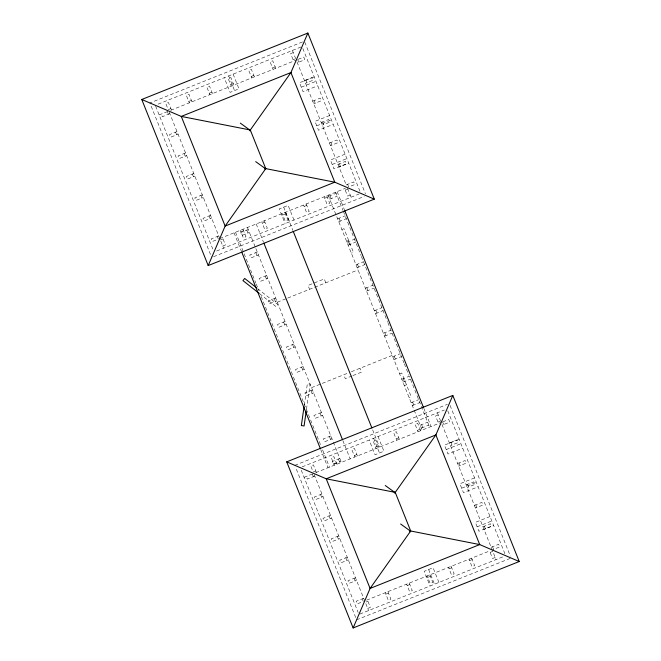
<?xml version="1.0" encoding="UTF-8"?>
<svg xmlns="http://www.w3.org/2000/svg" width="661" height="661" viewBox="0 0 661 661"><rect width="100%" height="100%" fill="white"/><g stroke="black" fill="none" stroke-linecap="round" stroke-linejoin="round"><path stroke-width="0.5" stroke-dasharray="3.31 2.48" d="M304.283 405.176L307.365 383.76L310.1 384.157L306.357 410.101M302.474 41.924L149.882 102.959L211.677 257.46M158.144 104.132L302.069 46.567M293.269 52.574L290.625 53.632L293.633 61.143M168.233 109.643L170.877 108.586M188.757 101.43L191.401 100.373M209.281 93.218L211.925 92.168M230.639 84.682L233.283 83.625M251.163 76.469L253.807 75.412M272.53 67.926L275.174 66.868M293.054 59.713L294.823 59.011M159.152 114.931L168.803 111.073L223.649 248.189M170.72 110.304L296.268 60.085M298.152 59.333L303.787 57.086L304.845 59.721L297.326 62.729M169.86 113.709L162.35 116.716L161.292 114.072M177.016 131.597L169.505 134.596L170.555 137.24L178.073 134.233M304.481 80.609L311.992 77.61L313.05 80.245L305.539 83.253M314.19 76.891L299.516 82.765L303.069 91.639L317.743 85.773M301.292 87.202L315.966 81.328M312.686 101.141L320.205 98.134L321.263 100.778L313.744 103.777M185.559 152.964L178.049 155.971L179.106 158.607L186.617 155.608M329.641 115.518L314.966 121.384L318.519 130.267L333.194 124.4M193.772 173.488L186.262 176.495L187.311 179.139L194.83 176.132M321.229 122.492L328.748 119.484L329.798 122.128L322.287 125.136M316.743 125.83L331.417 119.955M329.442 143.016L336.953 140.008L338.011 142.652L330.5 145.66M202.316 194.846L194.797 197.846L195.854 200.49L203.373 197.482M345.092 154.145L330.417 160.012L333.962 168.894L348.644 163.019M332.194 164.457L346.868 158.582M210.52 215.37L203.01 218.37L204.067 221.014L211.578 218.006M337.986 164.382L345.505 161.383L346.554 164.019L339.043 167.026M218.733 235.894L211.214 238.902L212.272 241.538L218.155 239.183M346.199 184.915L353.709 181.907L354.767 184.543L349.132 186.799M219.791 238.538L345.339 188.319M328.6 196.276L336.11 193.276M220.361 239.968L223.005 238.91M240.885 231.755L243.529 230.697M262.252 223.203L264.896 222.154M282.776 214.999L285.42 213.941M304.134 206.455L306.778 205.397M324.658 198.25L327.302 197.193M345.182 190.038L347.826 188.98M248.247 229.516L240.736 232.523L241.893 235.423L249.412 232.416M329.756 199.176L337.267 196.168M222.79 246.049L225.434 244.991L222.427 237.481M350.256 195.069L347.62 196.119L344.612 188.608M216.626 250.998L359.014 194.045M213.586 256.699L364.269 196.424M337.606 218.808L345.116 215.8M257.261 252.048L249.742 255.047L250.907 257.947L258.418 254.948M338.762 221.699L346.281 218.7M341.886 229.507L344.001 228.665L353.445 252.279L351.33 253.122M346.612 241.315L348.727 240.472M346.975 242.24L354.494 239.232M266.631 275.48L259.12 278.488L260.277 281.388L267.796 278.38M348.14 245.14L355.651 242.133M355.99 264.764L363.5 261.764M275.645 298.012L268.126 301.011L269.291 303.911L276.802 300.904M357.147 267.664L364.665 264.664M277.323 302.201L286.816 298.4M287.758 298.028L358.047 269.911M365.368 288.221L372.887 285.213M285.023 321.461L277.513 324.468L278.669 327.369L286.18 324.361M366.533 291.121L374.043 288.113M374.382 310.744L381.893 307.737M294.029 343.984L286.519 346.992L287.675 349.892L295.194 346.885M375.539 313.645L383.05 310.637M383.388 333.276L390.907 330.269M303.044 366.516L295.533 369.516L296.69 372.416L304.2 369.416M384.553 336.168L392.064 333.169M311.505 387.668L347.595 373.234M351.388 371.713L392.229 355.378M392.766 356.709L400.277 353.701M312.413 389.949L304.903 392.956L306.06 395.856L313.578 392.849M351.983 375.96L345.298 378.629L343.753 374.77M352.933 375.58L361.526 372.143L359.981 368.276M393.923 359.609L401.434 356.601M399.624 373.862L401.739 373.019L411.183 396.633L409.068 397.476M401.772 379.232L409.291 376.233L429.633 427.097M321.428 412.472L313.909 415.48L315.074 418.38L322.585 415.372M402.929 382.132L410.448 379.125M404.35 385.669L406.457 384.826M411.15 402.689L418.669 399.682M330.806 435.93L323.295 438.937L324.452 441.837L331.971 438.83M412.315 405.59L419.826 402.582M294.823 465.336L447.414 404.301M302.135 466.889L444.374 410.002M438.21 414.951L435.566 416.009L438.573 423.519M420.165 425.213L427.675 422.205M339.82 458.453L332.301 461.461L333.466 464.361L340.977 461.353M421.321 428.113L428.84 425.106M313.174 472.02L315.818 470.963M333.698 463.807L336.342 462.75M354.222 455.603L356.866 454.545M375.58 447.059L378.224 446.001M396.104 438.846L398.748 437.797M417.471 430.303L420.115 429.245M437.995 422.09L440.639 421.032M304.093 477.308L313.744 473.45L368.59 610.566M315.661 472.681L441.209 422.462M442.845 421.817L448.728 419.462L449.786 422.098L442.267 425.106M314.801 476.085L307.291 479.093L306.233 476.457M321.957 493.974L314.446 496.981L315.495 499.617L323.014 496.618M449.422 442.994L456.933 439.986L457.99 442.63L450.48 445.63M459.131 439.268L444.456 445.142L448.009 454.024L462.683 448.15M446.233 449.579L460.907 443.713M457.627 463.518L465.146 460.51L466.203 463.154L458.684 466.154M330.5 515.34L322.989 518.348L324.047 520.992L331.558 517.984M474.581 477.895L459.907 483.769L463.46 492.643L478.134 486.777M338.713 535.864L331.202 538.872L332.252 541.516L339.771 538.508M466.17 484.868L473.689 481.861L474.738 484.505L467.228 487.512M461.684 488.206L476.358 482.332M474.383 505.392L481.894 502.393L482.951 505.029L475.441 508.036M347.256 557.223L339.737 560.222L340.795 562.866L348.314 559.859M490.032 516.522L475.358 522.388L478.903 531.27L493.585 525.404M477.135 526.834L491.809 520.959M355.461 577.747L347.95 580.755L349.008 583.39L356.519 580.391M482.927 526.767L490.445 523.76L491.495 526.404L483.984 529.403M363.674 598.271L356.155 601.279L357.213 603.914L362.848 601.667M491.14 547.291L498.65 544.284L499.708 546.928L493.131 549.555M366.648 600.147L490.28 550.696M366.177 601.989L367.946 601.287M385.826 594.132L388.47 593.074M407.193 585.588L409.837 584.531M427.717 577.375L430.361 576.318M449.075 568.832L451.719 567.782M469.599 560.627L472.243 559.57M490.123 552.414L492.767 551.357M367.731 608.426L370.375 607.368L367.367 599.858M495.196 557.446L492.561 558.504L489.553 550.985M359.815 614.077L503.079 556.777M510.168 558.421L356.618 619.836L295.583 467.244M257.625 288.642L277.868 304.572L276.166 306.737L259.566 293.674M304.762 42.114L365.417 193.756M450.083 405.449L510.358 556.132M302.829 48.476L360.394 192.392M447.77 410.853L505.715 555.727M297.698 59.515L298.755 62.159M305.911 80.039L306.968 82.683M314.115 100.563L315.173 103.207M322.659 121.921L323.716 124.557M330.872 142.446L331.929 145.09M339.415 163.812L340.473 166.456M347.628 184.336L348.686 186.98M442.639 421.892L443.696 424.536M450.852 442.416L451.909 445.06M459.056 462.948L460.114 465.584M467.6 484.298L468.657 486.942M475.813 504.822L476.87 507.466M484.356 526.189L485.414 528.833M492.569 546.721L493.627 549.357M292.41 50.434L295.698 58.655M297.037 62.002L346.488 185.634M347.603 188.426L351.115 197.209M437.351 412.811L440.507 420.71M441.978 424.379L496.056 559.586M337.143 191.599L344.431 209.818M423.817 408.291L431.104 426.51M335.672 192.186L342.96 210.405M343.348 211.363L360.989 255.468M361.369 256.427L382.471 309.191M382.843 310.116L387.445 321.626M387.833 322.585L403.937 362.856M404.325 363.814L408.919 375.324M330.029 195.706L331.186 198.606M339.035 218.229L340.192 221.129M348.405 241.67L349.57 244.57M357.419 264.193L358.576 267.094M366.797 287.651L367.962 290.551M375.812 310.174L376.968 313.074M384.818 332.698L385.983 335.598M394.196 356.139L395.352 359.039M403.202 378.662L404.358 381.562M412.58 402.119L413.745 405.011M421.594 424.643L422.751 427.543M328.162 195.185L422.123 430.104M275.744 68.298L272.737 60.779L270.101 61.837L273.1 69.355M326.724 195.763L329.732 203.274L327.096 204.332L324.088 196.821M420.685 430.675L417.678 423.164L415.042 424.222L418.041 431.732M471.665 558.14L474.672 565.651L472.037 566.708L469.029 559.198M306.2 203.968L309.208 211.487L306.564 212.545L303.564 205.026M451.141 566.353L454.148 573.864L451.504 574.921L448.505 567.402M254.378 76.841L251.37 69.331L248.726 70.388L251.734 77.899M399.318 439.218L396.311 431.707L393.667 432.765L396.674 440.276M325.799 282.809L324.254 278.95L308.026 285.436L309.571 289.303M293.996 220.055L288.122 205.381L279.248 208.926L285.114 223.608M438.937 582.432L433.062 567.758L424.188 571.311L430.055 585.985M233.118 74.148L238.985 88.822L230.111 92.375L224.236 77.701M378.059 436.524L383.925 451.199L375.051 454.751L369.177 440.077M283.685 207.149L289.559 221.832M428.625 569.534L434.5 584.208M285.593 212.214L292.881 230.433M372.647 429.865L379.554 447.125M233.854 85.054L230.846 77.544L228.202 78.593L231.21 86.112M284.85 212.512L287.857 220.022L285.213 221.08L282.206 213.569M378.794 447.431L375.787 439.92L373.143 440.978L376.15 448.488M429.79 574.888L432.798 582.407L430.154 583.456L427.146 575.946M228.673 75.924L234.548 90.598M373.614 438.301L379.488 452.975M264.326 220.724L267.333 228.235L264.689 229.293L261.682 221.782M409.266 583.101L412.274 590.612L409.63 591.669L406.622 584.159M212.495 93.598L209.496 86.079L206.852 87.136L209.859 94.647M357.436 455.974L354.436 448.455L351.792 449.513L354.8 457.032M256.212 223.963L263.499 242.182M342.885 440.664L350.173 458.874M247.429 227.475L255.485 247.611M255.865 248.553L341.39 462.394M246.817 230.094L247.982 232.986M255.832 252.618L256.989 255.518M265.201 276.05L266.366 278.95M274.216 298.582L275.373 301.482M283.594 322.031L284.751 324.931M292.6 344.563L293.765 347.455M301.614 367.086L302.771 369.986M310.984 390.519L312.149 393.419M319.998 413.051L321.155 415.951M329.376 436.5L330.541 439.4M338.391 459.023L339.547 461.923M191.971 101.802L188.963 94.292L186.328 95.349L189.335 102.86M242.959 229.268L245.958 236.778L243.322 237.836L240.315 230.325M336.912 464.179L333.904 456.668L331.268 457.726L334.276 465.237M387.9 591.645L390.899 599.163L388.263 600.221L385.256 592.702M235.514 232.242L255.84 283.065M256.228 284.023L258.905 290.733M261.211 296.483L282.305 349.223M282.685 350.181L303.779 402.913M304.159 403.871L321.039 446.059M322.568 449.901L329.475 467.153M234.044 232.829L241.331 251.048M320.717 449.53L328.005 467.748M171.447 110.015L168.439 102.496L165.804 103.554L168.051 109.189M316.388 472.392L313.38 464.881L310.744 465.931L312.694 470.806M167.373 111.643L168.431 114.279M175.586 132.167L176.644 134.811M184.13 153.534L185.187 156.178M192.343 174.058L193.4 176.702M200.886 195.416L201.944 198.052M209.091 215.94L210.148 218.584M217.304 236.464L218.361 239.108M312.314 474.02L313.372 476.664M320.527 494.544L321.585 497.188M329.071 515.91L330.128 518.555M337.284 536.443L338.341 539.079M345.827 557.793L346.885 560.437M354.032 578.317L355.089 580.961M362.245 598.841L363.302 601.485M155.641 106.157L213.23 250.147M301.284 470.285L358.171 612.524"/><path stroke-width="0.99" d="M304.068 406.68L301.342 425.568L304.077 425.965L306.217 411.109M208.198 265.573L225.137 226.062L265.755 168.621L250.304 130.002C248.222 129.226 250.461 132.208 250.304 130.002L181.279 116.419L141.768 99.481L307.861 33.05L374.291 199.143L208.198 265.573L141.768 99.481M307.861 33.05L290.923 72.561L250.304 130.002M353.139 627.95L370.077 588.439L410.696 530.998L395.245 492.379C393.163 491.602 395.402 494.593 395.245 492.379L326.22 478.795L286.709 461.857L452.802 395.427L519.232 561.519L353.139 627.95L286.709 461.857M452.802 395.427L435.863 434.938L395.245 492.379M265.755 168.621C265.334 170.802 263.946 167.34 265.755 168.621L334.78 182.205L374.291 199.143M410.696 530.998C410.274 533.179 408.886 529.717 410.696 530.998L479.721 544.581L519.232 561.519M240.315 123.128L249.792 130.002M255.691 161.623L265.177 168.497M385.256 485.505L394.733 492.379M400.632 523.999L410.117 530.874M256.468 287.733L244.677 278.446L242.967 280.619L259.162 293.36M344.811 210.776L423.428 407.333M293.261 231.391L371.887 427.948M263.888 243.141L342.505 439.697M241.719 252.006L320.337 448.571M290.923 72.561L181.279 116.419L225.137 226.062L334.78 182.205L290.923 72.561M435.863 434.938L326.22 478.795L370.077 588.439L479.721 544.581L435.863 434.938"/></g></svg>
